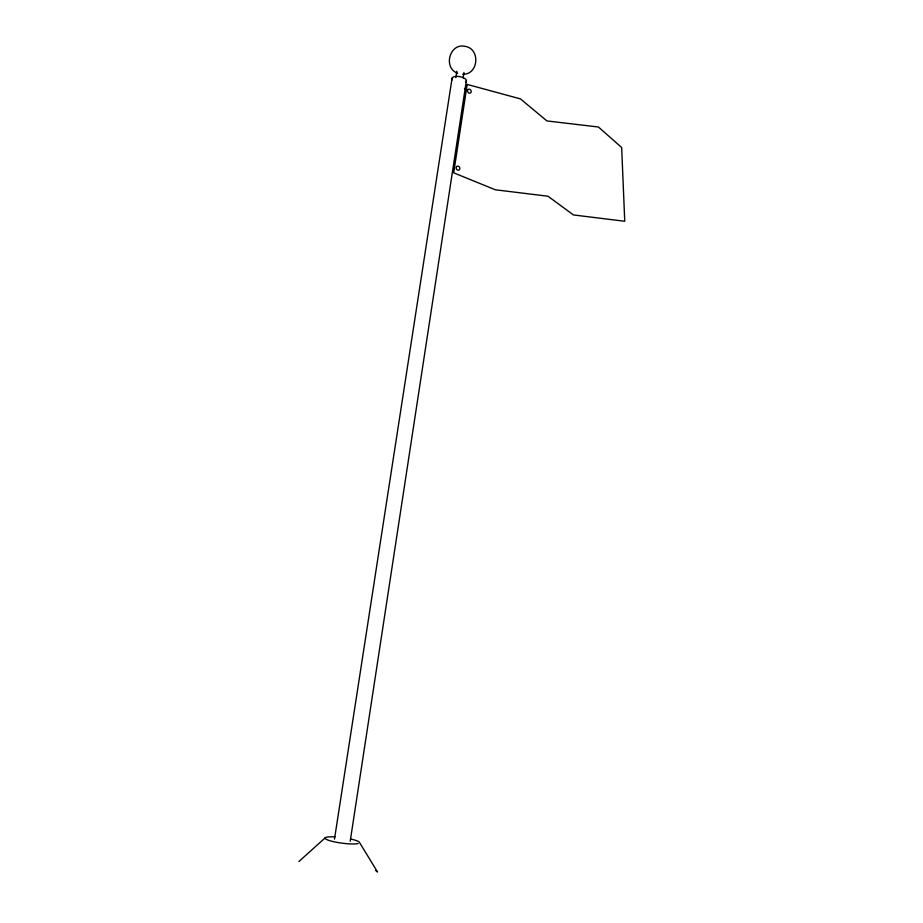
<?xml version="1.0" encoding="UTF-8"?>
<svg xmlns="http://www.w3.org/2000/svg" width="923" height="923" viewBox="0 0 923 923"><rect width="100%" height="100%" fill="white"/><g stroke="black" fill="none" stroke-linecap="round" stroke-linejoin="round"><path stroke-width="1.38" d="M350.209 841.245L466.392 80.543M455.847 77.636L456.827 71.244M463.127 77.982L463.969 72.467M452.097 78.097L334.484 839.134M298.902 861.528L325.358 837.703M462.723 74.255C478.61 74.913 480.733 48.677 465.1 46.358C449.593 42.712 442.832 67.921 457.577 73.217M334.945 836.919L332.338 836.803A17.352 2.781 7.6 0 0 331.484 841.165A17.352 2.781 7.6 0 0 358.101 843.553M464.454 88.527L465.838 89.058M375.753 870.539L377.519 871.993L359.393 842.284A17.352 2.781 7.6 0 0 350.578 838.995M456.585 166.636A2.1 1.788 62.2 0 1 459.689 167.571A2.1 1.788 62.2 0 1 457.981 170.178A2.1 1.788 62.2 0 1 456.32 167.04M468.33 89.346A2.1 1.731 60.3 0 1 471.18 91.169A2.1 1.731 60.3 0 1 468.884 93.015A2.1 1.731 60.3 0 1 467.984 89.635M452.374 79.793A7.315 3.161 10 0 1 459.642 76.586A7.315 3.161 10 0 1 465.654 82.055M467.176 84.42L453.689 172.82L495.328 189.78L547.997 196.23L573.425 214.944L624.744 221.266L621.664 147.518L598.462 127.016L546.935 120.936L520.445 98.888L467.176 84.42"/></g></svg>
